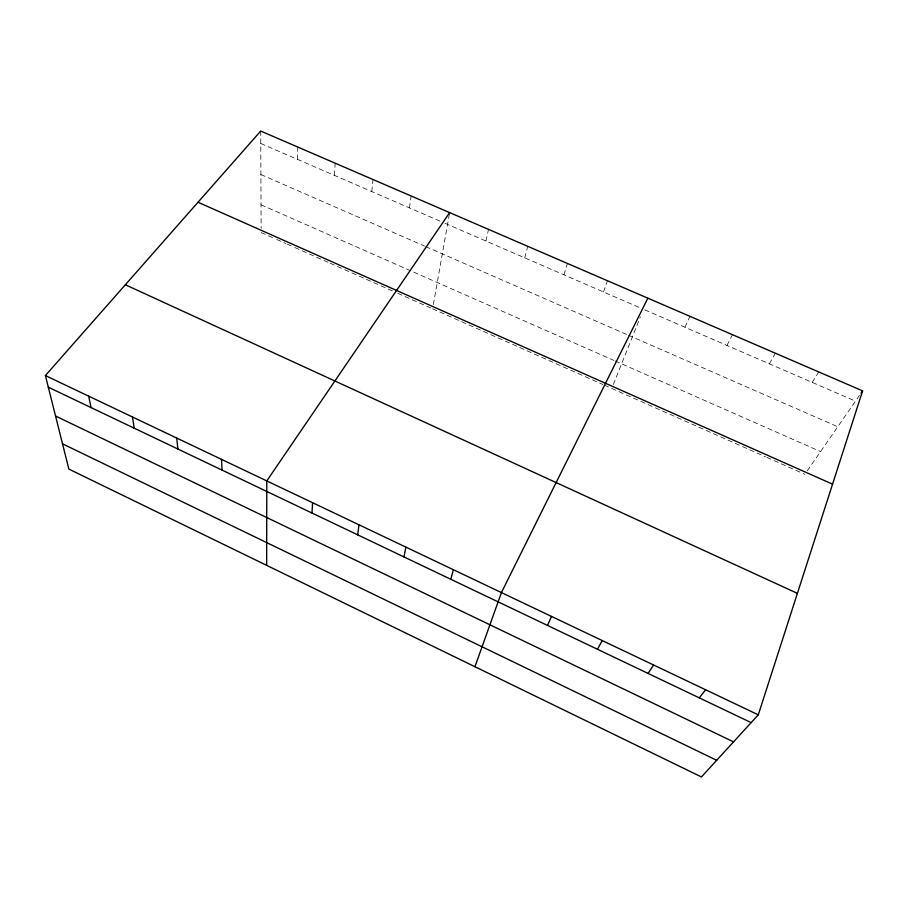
<?xml version="1.0" encoding="UTF-8"?>
<svg xmlns="http://www.w3.org/2000/svg" width="908" height="908" viewBox="0 0 908 908"><rect width="100%" height="100%" fill="white"/><g stroke="black" fill="none" stroke-linecap="round" stroke-linejoin="round"><path stroke-width="0.68" stroke-dasharray="4.54 3.41" d="M297.427 159.354L297.779 147.051M334.428 175.38L335.2 163.202M371.769 191.565L372.984 179.512M409.474 207.898L411.12 195.969M433.343 304.645L449.392 213.902M485.962 241.04L488.504 229.383M524.767 257.849L527.764 246.329M563.936 274.818L567.409 263.445M603.491 291.956L607.429 280.72M613.297 384.538L640.401 316.813M684.984 327.266L689.932 316.336M726.956 345.449L732.438 334.677M769.371 363.824L775.375 353.223M812.206 382.393L818.755 371.951M807.223 470.889L859.445 395.434M260.766 143.464L439.926 221.087M444.999 223.289L640.844 308.141M644.725 309.821L855.495 401.143M260.902 174.54L424.49 246.057M425.761 246.624L627.178 334.689M628.472 335.245L837.766 426.76M261.027 204.777L613.819 360.385M615.113 360.964L820.582 451.582M261.152 232.561L275.408 238.895M276.713 239.474L285.782 243.503M287.076 244.082L290.969 245.818M294.85 247.543L328.855 262.662M330.115 263.218L392.596 291.003M397.727 293.284L431.323 308.221M432.617 308.788L602.935 384.515M604.195 385.071L610.482 387.875M611.742 388.431L765.512 456.803M766.783 457.36L804.863 474.294M260.709 131.047L261.129 228.396"/><path stroke-width="1.36" d="M266.657 565.355L266.793 480.922L449.63 212.597M311.977 513.02L312.624 502.737M357.707 534.835L358.989 524.801M403.958 556.91L405.899 547.127M450.754 579.247L453.376 569.725M758.282 714.823L862.6 390.871L260.709 131.047L45.4 375.56L68.86 469.084L701.441 776.953L758.282 714.823L45.4 375.56M474.952 666.722L501.42 592.584L647.858 298.176M547.479 625.408L551.519 616.43M597.464 649.265L602.242 640.571M648.062 673.418L653.601 665.008M861.022 393.153L862.6 390.871M699.285 697.866L705.607 689.762M198.023 202.234L832.557 484.168M125.349 284.76L797.394 593.367M48.317 387.183L751.154 722.62M55.558 416.034L733.539 741.87M62.527 443.83L716.684 760.291M88.678 396.149L91.027 407.567M132.443 416.976L134.225 428.179M176.708 438.053L177.911 449.029M221.495 459.357L222.085 470.117"/></g></svg>
